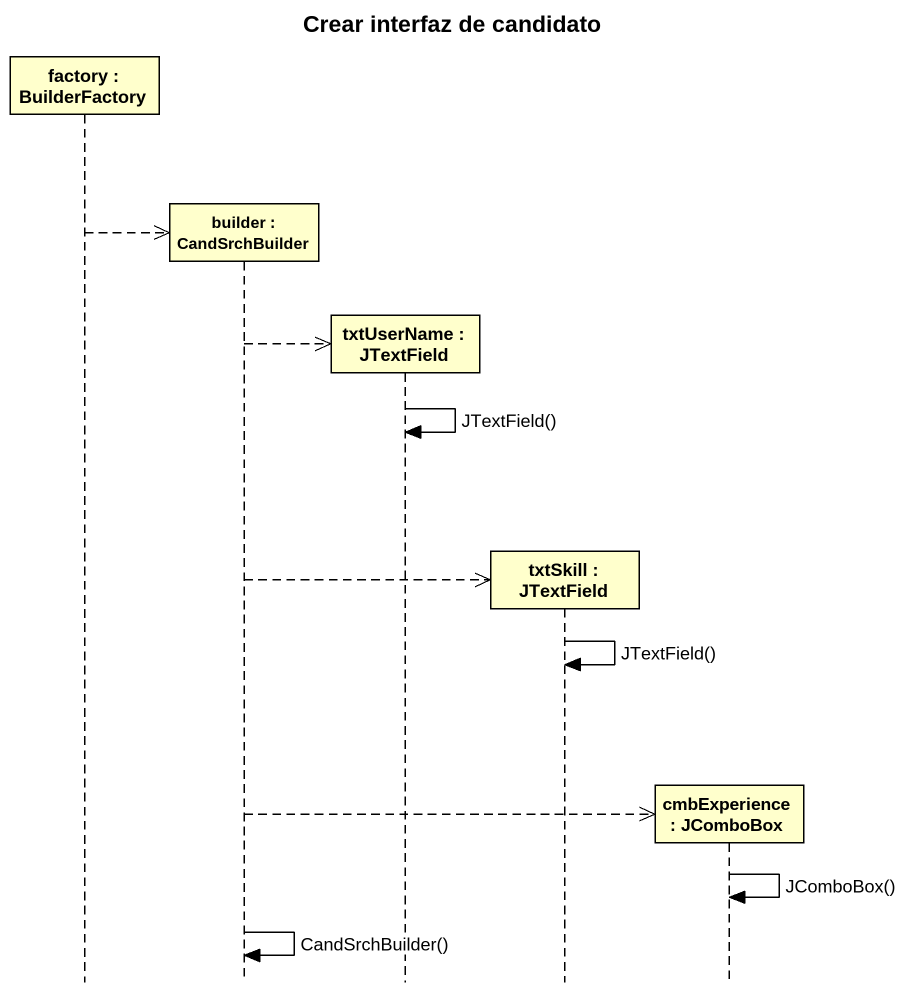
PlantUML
@startuml
title Crear interfaz de candidato
hide footbox
participant "factory : BuilderFactory" as factory
participant "builder : CandSrchBuilder" as builder
participant "txtUserName : JTextField" as txtUserName
participant "txtSkill : JTextField" as txtSkill
participant "cmbExperience : JComboBox" as cmbExperience

factory -->> builder **
builder -->> txtUserName **
txtUserName -> txtUserName : JTextField()
builder -->> txtSkill **
txtSkill -> txtSkill : JTextField()
builder -->> cmbExperience **
cmbExperience -> cmbExperience : JComboBox()
builder -> builder : CandSrchBuilder()
@enduml
